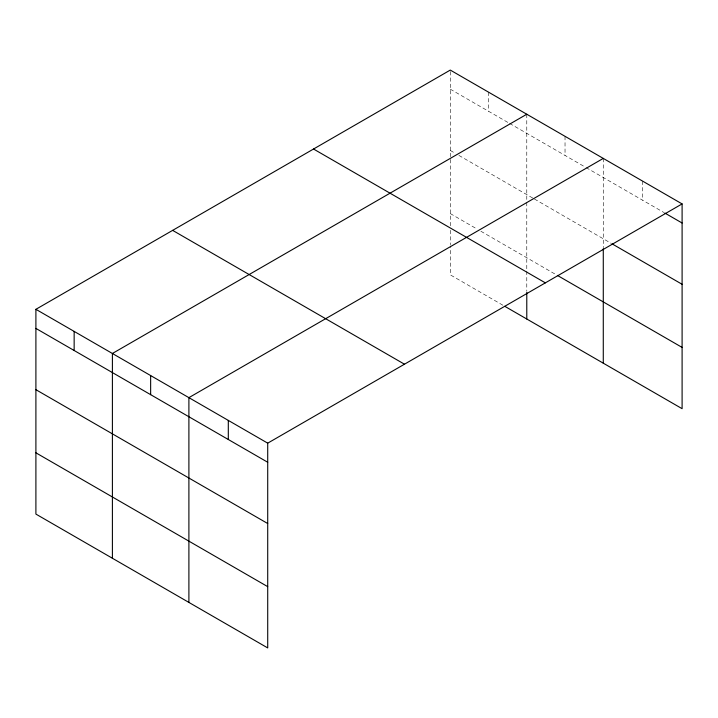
<?xml version="1.0" encoding="UTF-8"?>
<svg xmlns="http://www.w3.org/2000/svg" width="718" height="718" viewBox="0 0 718 718"><rect width="100%" height="100%" fill="white"/><g stroke="black" fill="none" stroke-linecap="round" stroke-linejoin="round"><path stroke-width="0.54" stroke-dasharray="3.59 2.69" d="M450.285 225.829L450.285 70.077M450.285 89.176L508.613 122.85M509.574 123.406L585.116 167.016M586.067 167.572L663.836 212.465M450.285 150.448L455.068 153.203M458.892 155.411L533.474 198.473M534.434 199.03L610.973 243.222M450.285 213.578L477.057 229.033M480.88 231.241L556.423 274.859M502.878 305.213L450.285 274.841L450.285 245.879M642.691 181.16L642.691 200.259M603.282 158.409L603.282 247.638M565.03 136.321L565.03 155.42M526.779 114.243L526.779 201.255M526.779 202.368L526.779 269.995M526.779 271.108L526.779 291.158M488.536 92.155L488.536 111.254M450.285 230.281L450.285 244.766"/><path stroke-width="1.08" d="M682.1 203.912L450.285 70.077L35.9 309.314L35.9 514.088L267.715 647.923L267.715 443.159L682.1 203.912L682.1 408.686L504.79 306.317M526.779 114.243L112.403 353.48L112.403 558.254M603.282 158.409L188.897 397.646L188.897 602.42M664.796 213.022L682.1 223.011M611.933 243.77L682.1 284.283M557.383 275.407L682.1 347.413M313.533 149.021L545.357 282.865M172.643 230.37L404.467 364.205M35.9 309.314L267.715 443.159M35.9 328.413L267.715 462.257M35.9 389.686L267.715 523.53M35.9 452.816L267.715 586.651M603.282 248.742L603.282 363.182M526.779 292.271L526.779 319.007M228.306 420.398L228.306 439.506M150.645 375.568L150.645 394.667M74.151 331.402L74.151 350.501"/></g></svg>
